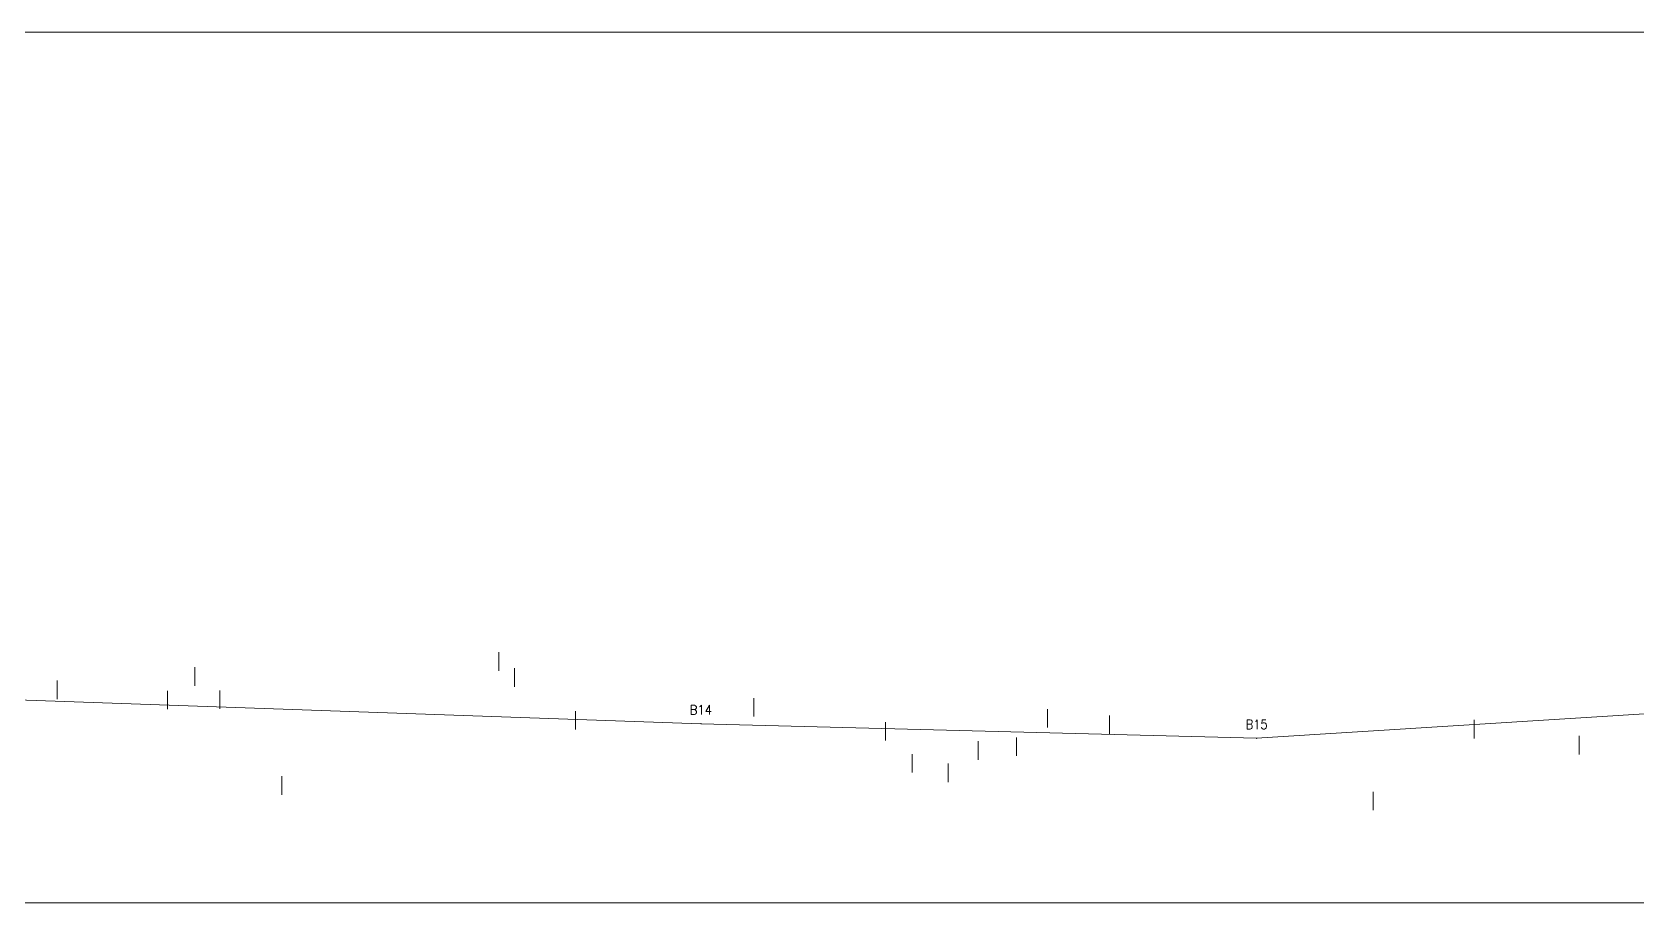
# Model space of a CAD drawing. Header units: feet. Extents: x -352 to 533, y -1323 to 2.
# Drawn here: x 111.8 to 198.4, y -1159.3 to -1112.3 of the extents above; entities that cross this region are included whole.
import ezdxf

# ---------------------------------------------------------------- set-up
doc = ezdxf.new("R2010")
doc.units = ezdxf.units.FT
doc.header["$MEASUREMENT"] = 0
for name, color, linetype, lineweight, true_color in [('CTRL-PROFILE-BOX', 8, 'Continuous', 0, 0x808080), ('CTRL-PROFILE-SHOTS-B', 8, 'Continuous', 9, 0x808080), ('CTRL-PROFILE-SPLAYS-B', 8, 'Continuous', 0, 0x808080), ('CTRL-PROFILE-STATION-LABELS-B', 1, 'Continuous', 0, 0xff0000), ('CTRL-PROFILE-STATIONS-B', 1, 'Continuous', 9, 0xff0000)]:
    doc.layers.add(name, color=color, linetype=linetype, lineweight=lineweight, true_color=true_color)
doc.styles.add('textstyle121', font='')
doc.styles.add('textstyle196', font='')
doc.styles.get('textstyle121').set_extended_font_data('standard')
doc.styles.get('textstyle196').set_extended_font_data('standard')

msp = doc.modelspace()

# ---------------------------------------------------------------- linework, layer by layer
at = {"layer": 'CTRL-PROFILE-BOX', "flags": 128}
msp.add_lwpolyline([(-351.712, -1159.318), (532.742, -1159.318), (532.742, -1112.324), (-351.712, -1112.324)], close=True, dxfattribs=at)
at = {"layer": 'CTRL-PROFILE-SHOTS-B'}
for p, q in [((109.89, -1148.324), (147.867, -1149.65)), ((177.856, -1150.435), (201, -1148.967)), ((147.867, -1149.65), (177.856, -1150.435))]:
    msp.add_line(p, q, dxfattribs=at)
at = {"layer": 'CTRL-PROFILE-SPLAYS-B'}
for p, q in [((136.968, -1146.791), (136.968, -1145.791)), ((113.131, -1148.319), (113.131, -1147.319)), ((120.565, -1147.603), (120.565, -1146.603)), ((137.808, -1147.651), (137.808, -1146.651)), ((119.089, -1148.865), (119.089, -1147.865)), ((121.91, -1148.847), (121.91, -1147.847)), ((150.718, -1149.262), (150.718, -1148.262)), ((141.105, -1149.962), (141.105, -1148.962)), ((166.566, -1149.857), (166.566, -1148.857)), ((157.833, -1150.562), (157.833, -1149.562)), ((169.91, -1150.196), (169.91, -1149.196)), ((189.6, -1150.437), (189.6, -1149.437)), ((162.829, -1151.595), (162.829, -1150.595)), ((164.904, -1151.389), (164.904, -1150.389)), ((195.267, -1151.307), (195.267, -1150.307)), ((159.271, -1152.284), (159.271, -1151.284)), ((125.258, -1153.478), (125.258, -1152.478)), ((161.211, -1152.794), (161.211, -1151.794)), ((184.143, -1154.318), (184.143, -1153.318))]:
    msp.add_line(p, q, dxfattribs=at)
at = {"layer": 'CTRL-PROFILE-STATIONS-B'}
for p in [(147.867, -1149.65), (177.856, -1150.435)]:
    msp.add_point(p, dxfattribs=at)

# ---------------------------------------------------------------- texts
at = {"layer": 'CTRL-PROFILE-STATION-LABELS-B', "char_height": 0.5, "width": 100, "attachment_point": 5}
for s, insert, style in [('B14', (147.867, -1148.9), 'textstyle196'), ('B15', (177.856, -1149.685), 'textstyle121')]:
    msp.add_mtext(s, dxfattribs=dict(at, insert=insert, style=style))

doc.saveas('drawing.dxf')
